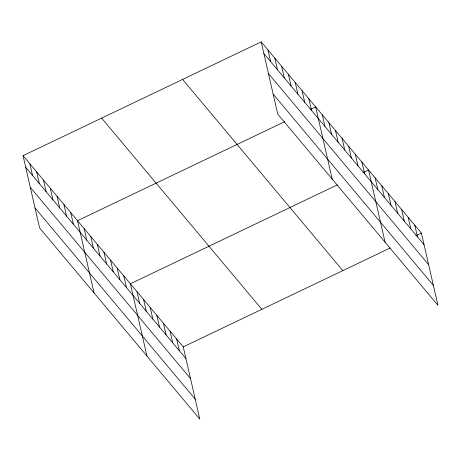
<?xml version="1.0" encoding="UTF-8"?>
<svg xmlns="http://www.w3.org/2000/svg" width="461" height="461" viewBox="0 0 461 461"><rect width="100%" height="100%" fill="white"/><g stroke="black" fill="none" stroke-linecap="round" stroke-linejoin="round"><path stroke-width="0.69" d="M23.05 155.674L183.253 346.874L199.803 419.13L39.6 227.924L23.05 155.674L261.197 41.87L421.4 233.076L437.95 305.326L277.747 114.126L261.197 41.87M284.483 121.785L77.517 220.681L94.067 292.937M310.051 109.562L315.664 106.877L332.214 179.133M337.348 184.878L130.388 283.78L146.938 356.03M362.922 172.656L368.535 169.976L385.085 242.232M183.253 346.874L390.213 247.978M415.787 235.755L421.4 233.076M263.871 53.557L424.08 244.756M268.452 73.541L428.655 264.747M273.166 94.136L433.375 285.342M182.608 79.425L342.811 270.63M101.639 118.12L261.842 309.319M25.724 167.355L185.933 358.56M30.305 187.345L190.508 378.544M35.019 207.94L195.228 399.14M414.791 225.187L417.47 236.868M408.187 217.298L410.86 228.984M401.577 209.409L404.251 221.096M394.968 201.526L397.641 213.207M388.358 193.637L391.037 205.324M381.748 185.748L384.428 197.435M375.145 177.865L377.818 189.546M361.925 162.088L364.599 173.774M355.316 154.205L357.995 165.885M348.706 146.316L351.386 157.996M342.102 138.427L344.776 150.113M335.493 130.544L338.167 142.224M328.883 122.655L331.557 134.335M322.274 114.766L324.953 126.452M308.858 98.752L311.532 110.438M302.047 90.627L304.727 102.313M295.242 82.502L297.915 94.182M288.43 74.377L291.11 86.057M281.625 66.251L284.299 77.932M274.814 58.121L277.487 69.807M268.008 49.995L270.682 61.682M176.644 338.985L179.323 350.671M170.04 331.102L172.714 342.782M163.43 323.213L166.104 334.899M156.821 315.324L159.494 327.01M150.211 307.441L152.891 319.121M143.602 299.552L146.281 311.233M136.998 291.663L139.671 303.35M123.779 275.891L126.452 287.572M117.169 268.002L119.848 279.689M110.559 260.119L113.239 271.8M103.956 252.23L106.629 263.911M97.346 244.342L100.02 256.028M90.736 236.453L93.41 248.139M84.127 228.57L86.806 240.25M70.712 212.556L73.385 224.236M63.9 204.43L66.58 216.111M57.095 196.305L59.769 207.986M50.284 188.174L52.963 199.861M43.478 180.049L46.152 191.736M36.667 171.924L39.341 183.611M29.861 163.799L32.535 175.48"/></g></svg>
